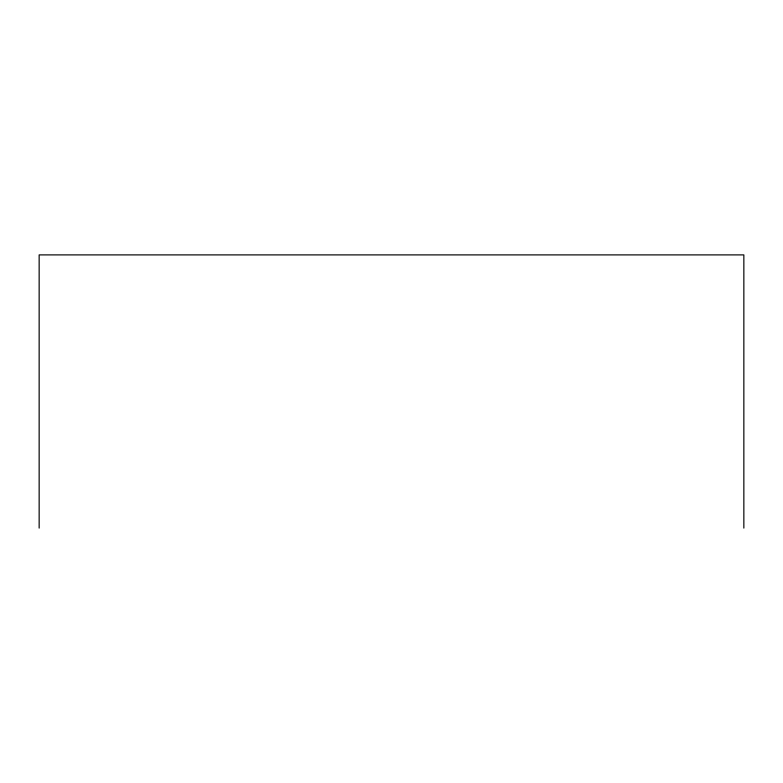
<?xml version="1.0" encoding="UTF-8"?>
<svg xmlns="http://www.w3.org/2000/svg" width="783" height="783" viewBox="0 0 783 783"><rect width="100%" height="100%" fill="white"/><g stroke="black" fill="none" stroke-linecap="round" stroke-linejoin="round"><path stroke-width="1.17" d="M743.85 528.104L743.85 254.896L39.15 254.896L39.15 528.104"/></g></svg>
